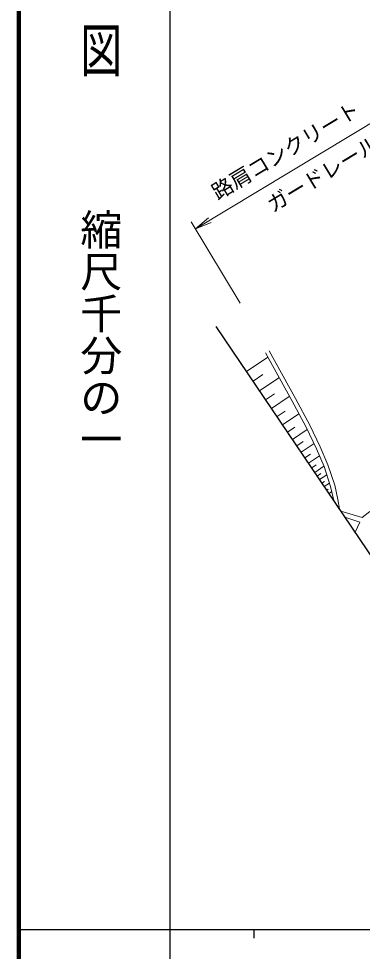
# Model space of a CAD drawing. Units: millimetres, scale not verified. Extents: x 40000 to 680000, y 20000 to 380000.
# Drawn here: x 40000 to 80942, y 202409 to 313657 of the extents above; entities that cross this region are included whole.
import ezdxf
from ezdxf.enums import TextEntityAlignment as Align

# ---------------------------------------------------------------- set-up
doc = ezdxf.new("R2010")
doc.units = ezdxf.units.MM
doc.header["$LTSCALE"] = 1000
for name, color, linetype, lineweight in [('M-BMK-OTRS', 5, 'Continuous', 25), ('M-STR-HTXT', 7, 'Continuous', 13), ('M-TTL', 2, 'Continuous', 140), ('M-TTL-BAND', 7, 'Continuous', 25), ('M-WORK', 1, 'Continuous', 13)]:
    doc.layers.add(name, color=color, linetype=linetype, lineweight=lineweight)
doc.styles.add('@ＭＳ ゴシック', font='')
doc.styles.add('ＭＳ ゴシック', font='')
doc.styles.get('@ＭＳ ゴシック').set_extended_font_data('@MS Gothic')
doc.styles.get('ＭＳ ゴシック').set_extended_font_data('MS Gothic')

# ---------------------------------------------------------------- blocks, each defined once
blk = doc.blocks.new('open_arrow')
at = {"color": 0, "linetype": 'Continuous', "lineweight": -2}
blk.add_lwpolyline([(7.5, 1.25), (0, 0), (7.5, -1.25)], dxfattribs=at)

msp = doc.modelspace()

# ---------------------------------------------------------------- linework, layer by layer
at = {"layer": 'M-BMK-OTRS'}
msp.add_line((85914, 243774), (63535, 276928), dxfattribs=at)
at = {"layer": 'M-STR-HTXT'}
for p, q in [((61065, 288575), (93600, 308206)), ((66404, 279728), (60549, 289431))]:
    msp.add_line(p, q, dxfattribs=at)
at = {"layer": 'M-TTL'}
msp.add_line((40000, 380000), (40000, 20000), dxfattribs=at)
at = {"layer": 'M-TTL-BAND'}
for p, q in [((58000, 370000), (58000, 20000)), ((40000, 205000), (579000, 205000)), ((68000, 205000), (68000, 204000))]:
    msp.add_line(p, q, dxfattribs=at)
at = {"layer": 'M-WORK'}
for p, q in [((72533, 268110), (69392, 273779)), ((72972, 268349), (69829, 274021)), ((67152, 271569), (69671, 273269)), ((67930, 270416), (69082, 271194)), ((68708, 269264), (71012, 270820)), ((69419, 268210), (70474, 268921)), ((70131, 267155), (72240, 268579)), ((74237, 264931), (72533, 268110)), ((74683, 265158), (72972, 268349)), ((70782, 266191), (71747, 266842)), ((71433, 265226), (73362, 266528)), ((72025, 264349), (72902, 264941)), ((75482, 262365), (74237, 264931)), ((75937, 262572), (74683, 265158)), ((72617, 263473), (74371, 264656)), ((73135, 262705), (73902, 263223)), ((73652, 261938), (75187, 262974)), ((76850, 260435), (75937, 262572)), ((74094, 261284), (74749, 261726)), ((74536, 260629), (75846, 261513)), ((76382, 260258), (75482, 262365)), ((74907, 260080), (75456, 260450)), ((77650, 257996), (76850, 260435)), ((75278, 259530), (76376, 260272)), ((75567, 259102), (75995, 259391)), ((75856, 258674), (76712, 259252)), ((77167, 257865), (76382, 260258)), ((76136, 258260), (76446, 258469)), ((76415, 257845), (77036, 258264)), ((76695, 257431), (76860, 257542)), ((76975, 257017), (77304, 257239)), ((77534, 256188), (77167, 257865)), ((78023, 256295), (77650, 257996)), ((78023, 256295), (78217, 255177)), ((78389, 254922), (80909, 254152)), ((81840, 254887), (80909, 254152)), ((80639, 253595), (78867, 254214)), ((80085, 252409), (80639, 253595))]:
    msp.add_line(p, q, dxfattribs=at)

# ---------------------------------------------------------------- block references
at = {"layer": 'M-STR-HTXT', "xscale": 267, "yscale": 267, "rotation": 31.1}
msp.add_blockref('open_arrow', (61065, 288575), dxfattribs=at)

# ---------------------------------------------------------------- texts
at = {"layer": 'M-STR-HTXT', "style": 'ＭＳ ゴシック'}
msp.add_text('路肩コンクリート\u3000L=38.0', height=1833, rotation=31.107, dxfattribs=at).set_placement((76816, 299247), align=Align.BOTTOM_CENTER)
msp.add_text('ガードレール  L=36.9', height=1833, rotation=31.107, dxfattribs=at).set_placement((80507, 297722), align=Align.MIDDLE_CENTER)
at = {"layer": 'M-TTL-BAND', "style": '@ＭＳ ゴシック', "width": 1.4}
msp.add_text('平  面  図', height=3666, rotation=270, dxfattribs=at).set_placement((49777, 306475), align=Align.MIDDLE_RIGHT)
at = {"layer": 'M-TTL-BAND', "style": '@ＭＳ ゴシック'}
msp.add_text('縮尺千分の一', height=3666, rotation=270, dxfattribs=at).set_placement((49777, 261030), align=Align.MIDDLE_RIGHT)

doc.saveas('drawing.dxf')
